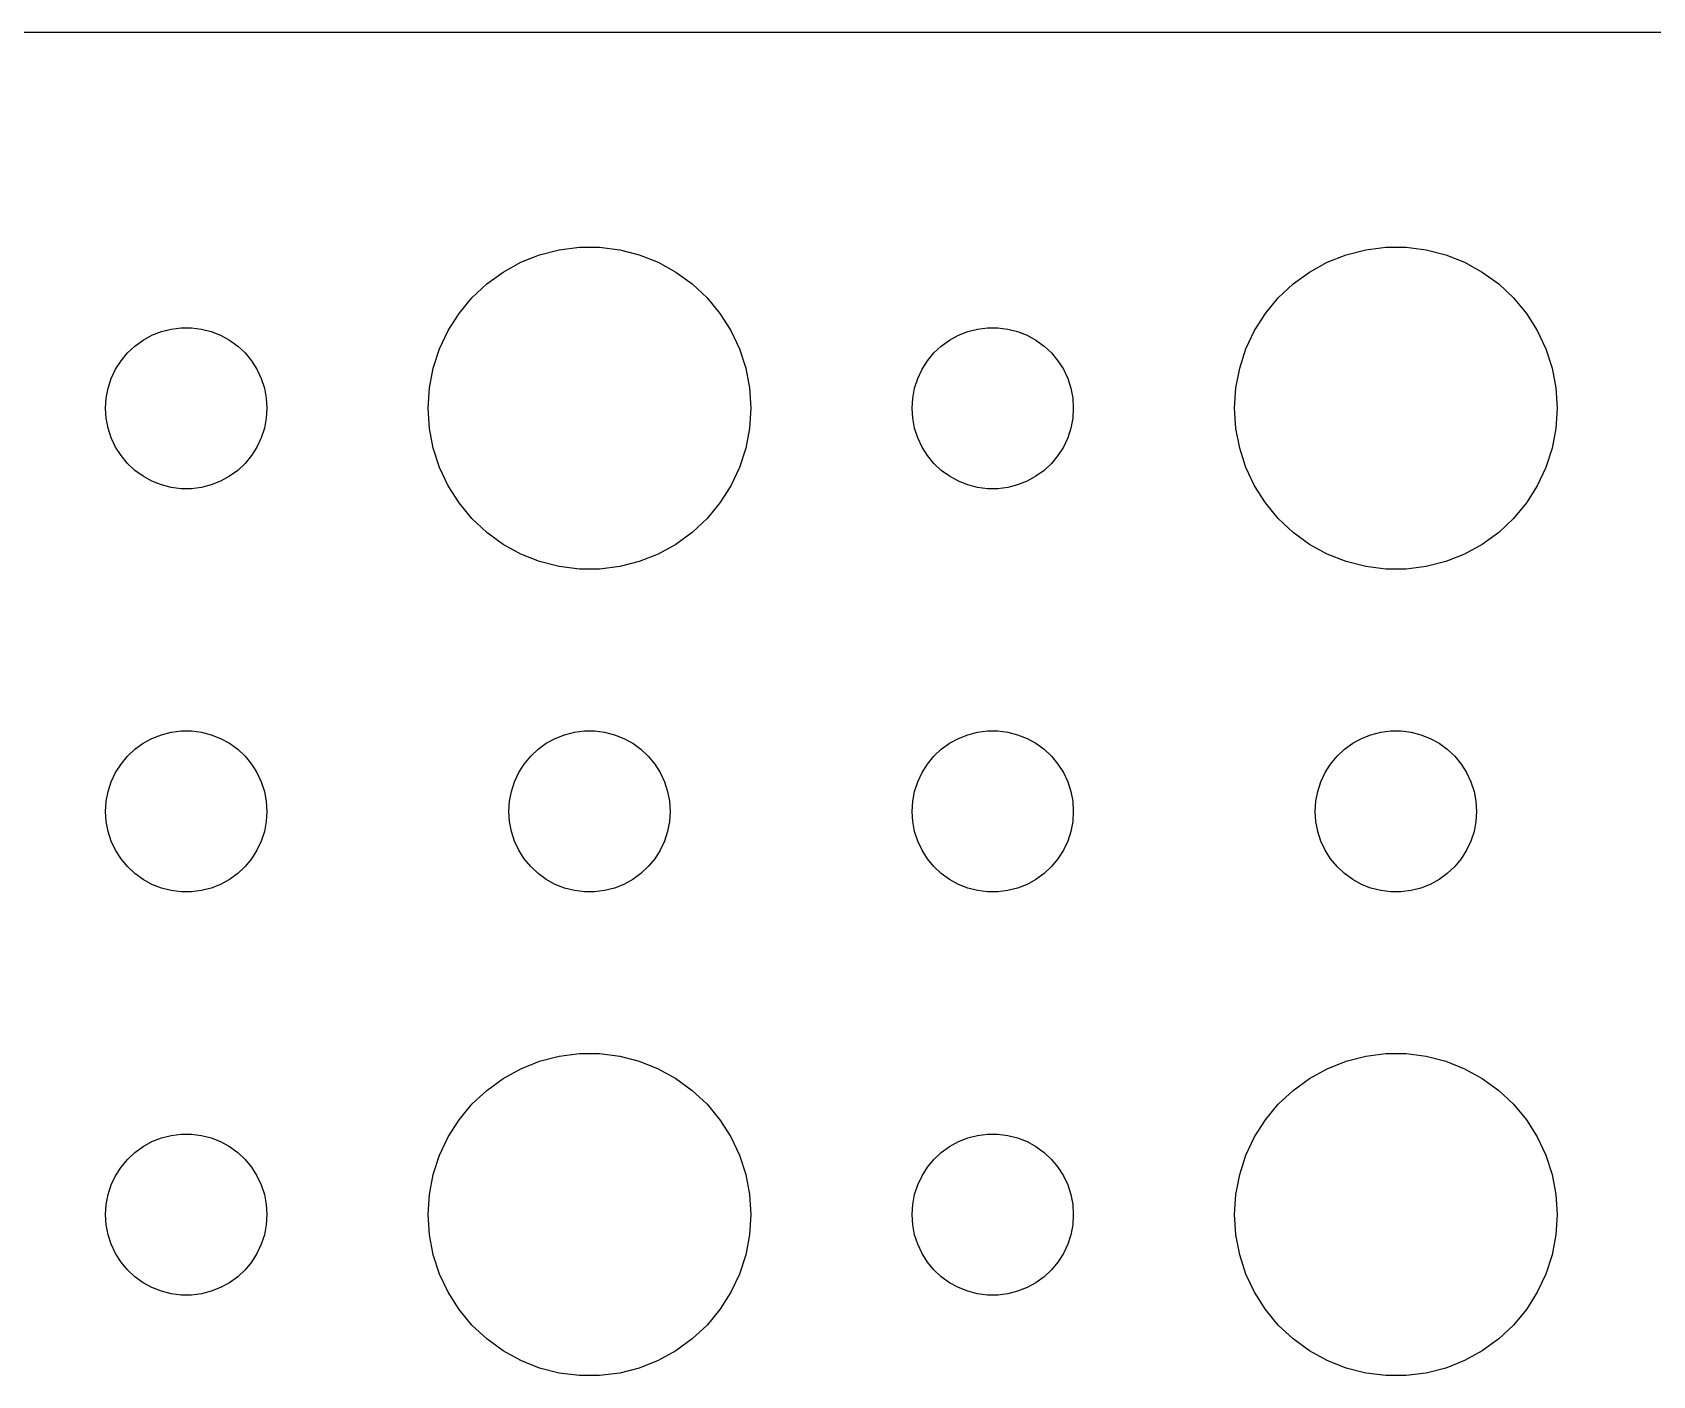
# Model space of a CAD drawing. Header units: metres. Extents: x -120 to 120, y -112 to 112.
# Drawn here: x 27.14 to 57.27, y 87.01 to 111.99 of the extents above; entities that cross this region are included whole.
import ezdxf

# ---------------------------------------------------------------- set-up
doc = ezdxf.new("R2010")
doc.units = ezdxf.units.M

msp = doc.modelspace()

# ---------------------------------------------------------------- linework, layer by layer
for p, q in [((114.814, 111.99), (-114.814, 111.99)), ((36.5729, 107.853), (36.9379, 107.947)), ((36.9379, 107.947), (37.3116, 107.994)), ((37.3116, 107.994), (37.6884, 107.994)), ((37.6884, 107.994), (38.0621, 107.947)), ((38.0621, 107.947), (38.427, 107.853)), ((51.5729, 107.853), (51.9379, 107.947)), ((51.9379, 107.947), (52.3116, 107.994)), ((52.3116, 107.994), (52.6884, 107.994)), ((52.6884, 107.994), (53.0621, 107.947)), ((53.0621, 107.947), (53.427, 107.853)), ((35.8925, 107.533), (36.2227, 107.714)), ((36.2227, 107.714), (36.5729, 107.853)), ((38.427, 107.853), (38.7773, 107.714)), ((38.7773, 107.714), (39.1075, 107.533)), ((50.8925, 107.533), (51.2227, 107.714)), ((51.2227, 107.714), (51.5729, 107.853)), ((53.427, 107.853), (53.7773, 107.714)), ((53.7773, 107.714), (54.1075, 107.533)), ((35.3131, 107.054), (35.5877, 107.312)), ((35.5877, 107.312), (35.8925, 107.533)), ((39.1075, 107.533), (39.4123, 107.312)), ((39.4123, 107.312), (39.6869, 107.054)), ((50.3131, 107.054), (50.5877, 107.312)), ((50.5877, 107.312), (50.8925, 107.533)), ((54.1075, 107.533), (54.4123, 107.312)), ((54.4123, 107.312), (54.6869, 107.054)), ((35.0729, 106.763), (35.3131, 107.054)), ((39.6869, 107.054), (39.927, 106.763)), ((50.0729, 106.763), (50.3131, 107.054)), ((54.6869, 107.054), (54.927, 106.763)), ((34.8711, 106.445), (35.0729, 106.763)), ((39.927, 106.763), (40.1289, 106.445)), ((49.8711, 106.445), (50.0729, 106.763)), ((54.927, 106.763), (55.1289, 106.445)), ((29.3613, 106.357), (29.5365, 106.427)), ((29.5365, 106.427), (29.7189, 106.473)), ((29.7189, 106.473), (29.9058, 106.497)), ((29.9058, 106.497), (30.0942, 106.497)), ((30.0942, 106.497), (30.2811, 106.473)), ((30.2811, 106.473), (30.4635, 106.427)), ((30.4635, 106.427), (30.6387, 106.357)), ((34.7107, 106.104), (34.8711, 106.445)), ((40.1289, 106.445), (40.2893, 106.104)), ((44.3613, 106.357), (44.5365, 106.427)), ((44.5365, 106.427), (44.7189, 106.473)), ((44.7189, 106.473), (44.9058, 106.497)), ((44.9058, 106.497), (45.0942, 106.497)), ((45.0942, 106.497), (45.2811, 106.473)), ((45.2811, 106.473), (45.4635, 106.427)), ((45.4635, 106.427), (45.6387, 106.357)), ((49.7107, 106.104), (49.8711, 106.445)), ((55.1289, 106.445), (55.2893, 106.104)), ((28.9065, 106.027), (29.0439, 106.156)), ((29.0439, 106.156), (29.1963, 106.266)), ((29.1963, 106.266), (29.3613, 106.357)), ((30.6387, 106.357), (30.8037, 106.266)), ((30.8037, 106.266), (30.9561, 106.156)), ((30.9561, 106.156), (31.0934, 106.027)), ((34.5942, 105.746), (34.7107, 106.104)), ((40.2893, 106.104), (40.4057, 105.746)), ((43.9065, 106.027), (44.0439, 106.156)), ((44.0439, 106.156), (44.1963, 106.266)), ((44.1963, 106.266), (44.3613, 106.357)), ((45.6387, 106.357), (45.8037, 106.266)), ((45.8037, 106.266), (45.9561, 106.156)), ((45.9561, 106.156), (46.0934, 106.027)), ((49.5942, 105.746), (49.7107, 106.104)), ((55.2893, 106.104), (55.4057, 105.746)), ((28.6855, 105.723), (28.7865, 105.882)), ((28.7865, 105.882), (28.9065, 106.027)), ((31.0934, 106.027), (31.2135, 105.882)), ((31.2135, 105.882), (31.3145, 105.723)), ((43.6855, 105.723), (43.7865, 105.882)), ((43.7865, 105.882), (43.9065, 106.027)), ((46.0934, 106.027), (46.2135, 105.882)), ((46.2135, 105.882), (46.3145, 105.723)), ((28.5471, 105.373), (28.6053, 105.552)), ((28.6053, 105.552), (28.6855, 105.723)), ((31.3145, 105.723), (31.3947, 105.552)), ((31.3947, 105.552), (31.4529, 105.373)), ((34.5237, 105.376), (34.5942, 105.746)), ((40.4057, 105.746), (40.4763, 105.376)), ((43.5471, 105.373), (43.6053, 105.552)), ((43.6053, 105.552), (43.6855, 105.723)), ((46.3145, 105.723), (46.3947, 105.552)), ((46.3947, 105.552), (46.4529, 105.373)), ((49.5237, 105.376), (49.5942, 105.746)), ((55.4057, 105.746), (55.4763, 105.376)), ((28.5, 105), (28.5118, 105.188)), ((28.5118, 105.188), (28.5471, 105.373)), ((31.4529, 105.373), (31.4882, 105.188)), ((31.4882, 105.188), (31.5, 105)), ((34.5, 105), (34.5237, 105.376)), ((40.4763, 105.376), (40.5, 105)), ((43.5, 105), (43.5118, 105.188)), ((43.5118, 105.188), (43.5471, 105.373)), ((46.4529, 105.373), (46.4882, 105.188)), ((46.4882, 105.188), (46.5, 105)), ((49.5, 105), (49.5237, 105.376)), ((55.4763, 105.376), (55.5, 105)), ((28.5118, 104.812), (28.5, 105)), ((31.5, 105), (31.4882, 104.812)), ((34.5237, 104.624), (34.5, 105)), ((40.5, 105), (40.4763, 104.624)), ((43.5118, 104.812), (43.5, 105)), ((46.5, 105), (46.4882, 104.812)), ((49.5237, 104.624), (49.5, 105)), ((55.5, 105), (55.4763, 104.624)), ((28.5471, 104.627), (28.5118, 104.812)), ((28.6053, 104.448), (28.5471, 104.627)), ((31.4529, 104.627), (31.3947, 104.448)), ((31.4882, 104.812), (31.4529, 104.627)), ((34.5942, 104.254), (34.5237, 104.624)), ((40.4763, 104.624), (40.4057, 104.254)), ((43.5471, 104.627), (43.5118, 104.812)), ((43.6053, 104.448), (43.5471, 104.627)), ((46.4529, 104.627), (46.3947, 104.448)), ((46.4882, 104.812), (46.4529, 104.627)), ((49.5942, 104.254), (49.5237, 104.624)), ((55.4763, 104.624), (55.4057, 104.254)), ((28.6855, 104.277), (28.6053, 104.448)), ((28.7865, 104.118), (28.6855, 104.277)), ((31.3145, 104.277), (31.2135, 104.118)), ((31.3947, 104.448), (31.3145, 104.277)), ((43.6855, 104.277), (43.6053, 104.448)), ((43.7865, 104.118), (43.6855, 104.277)), ((46.3145, 104.277), (46.2135, 104.118)), ((46.3947, 104.448), (46.3145, 104.277)), ((28.9065, 103.973), (28.7865, 104.118)), ((31.2135, 104.118), (31.0934, 103.973)), ((34.7107, 103.896), (34.5942, 104.254)), ((40.4057, 104.254), (40.2893, 103.896)), ((43.9065, 103.973), (43.7865, 104.118)), ((46.2135, 104.118), (46.0934, 103.973)), ((49.7107, 103.896), (49.5942, 104.254)), ((55.4057, 104.254), (55.2893, 103.896)), ((29.0439, 103.844), (28.9065, 103.973)), ((29.1963, 103.734), (29.0439, 103.844)), ((29.3613, 103.643), (29.1963, 103.734)), ((30.8037, 103.734), (30.6387, 103.643)), ((30.9561, 103.844), (30.8037, 103.734)), ((31.0934, 103.973), (30.9561, 103.844)), ((34.8711, 103.555), (34.7107, 103.896)), ((40.2893, 103.896), (40.1289, 103.555)), ((44.0439, 103.844), (43.9065, 103.973)), ((44.1963, 103.734), (44.0439, 103.844)), ((44.3613, 103.643), (44.1963, 103.734)), ((45.8037, 103.734), (45.6387, 103.643)), ((45.9561, 103.844), (45.8037, 103.734)), ((46.0934, 103.973), (45.9561, 103.844)), ((49.8711, 103.555), (49.7107, 103.896)), ((55.2893, 103.896), (55.1289, 103.555)), ((29.5365, 103.573), (29.3613, 103.643)), ((29.7189, 103.527), (29.5365, 103.573)), ((29.9058, 103.503), (29.7189, 103.527)), ((30.0942, 103.503), (29.9058, 103.503)), ((30.2811, 103.527), (30.0942, 103.503)), ((30.4635, 103.573), (30.2811, 103.527)), ((30.6387, 103.643), (30.4635, 103.573)), ((35.0729, 103.237), (34.8711, 103.555)), ((40.1289, 103.555), (39.927, 103.237)), ((44.5365, 103.573), (44.3613, 103.643)), ((44.7189, 103.527), (44.5365, 103.573)), ((44.9058, 103.503), (44.7189, 103.527)), ((45.0942, 103.503), (44.9058, 103.503)), ((45.2811, 103.527), (45.0942, 103.503)), ((45.4635, 103.573), (45.2811, 103.527)), ((45.6387, 103.643), (45.4635, 103.573)), ((50.0729, 103.237), (49.8711, 103.555)), ((55.1289, 103.555), (54.927, 103.237)), ((35.3131, 102.946), (35.0729, 103.237)), ((39.927, 103.237), (39.6869, 102.946)), ((50.3131, 102.946), (50.0729, 103.237)), ((54.927, 103.237), (54.6869, 102.946)), ((35.5877, 102.688), (35.3131, 102.946)), ((39.6869, 102.946), (39.4123, 102.688)), ((50.5877, 102.688), (50.3131, 102.946)), ((54.6869, 102.946), (54.4123, 102.688)), ((35.8925, 102.467), (35.5877, 102.688)), ((39.4123, 102.688), (39.1075, 102.467)), ((50.8925, 102.467), (50.5877, 102.688)), ((54.4123, 102.688), (54.1075, 102.467)), ((36.2227, 102.286), (35.8925, 102.467)), ((36.5729, 102.147), (36.2227, 102.286)), ((38.7773, 102.286), (38.427, 102.147)), ((39.1075, 102.467), (38.7773, 102.286)), ((51.2227, 102.286), (50.8925, 102.467)), ((51.5729, 102.147), (51.2227, 102.286)), ((53.7773, 102.286), (53.427, 102.147)), ((54.1075, 102.467), (53.7773, 102.286)), ((36.9379, 102.053), (36.5729, 102.147)), ((37.3116, 102.006), (36.9379, 102.053)), ((37.6884, 102.006), (37.3116, 102.006)), ((38.0621, 102.053), (37.6884, 102.006)), ((38.427, 102.147), (38.0621, 102.053)), ((51.9379, 102.053), (51.5729, 102.147)), ((52.3116, 102.006), (51.9379, 102.053)), ((52.6884, 102.006), (52.3116, 102.006)), ((53.0621, 102.053), (52.6884, 102.006)), ((53.427, 102.147), (53.0621, 102.053)), ((29.1963, 98.7665), (29.3613, 98.8572)), ((29.3613, 98.8572), (29.5365, 98.9266)), ((29.5365, 98.9266), (29.7189, 98.9734)), ((29.7189, 98.9734), (29.9058, 98.997)), ((29.9058, 98.997), (30.0942, 98.997)), ((30.0942, 98.997), (30.2811, 98.9734)), ((30.2811, 98.9734), (30.4635, 98.9266)), ((30.4635, 98.9266), (30.6387, 98.8572)), ((30.6387, 98.8572), (30.8037, 98.7665)), ((36.6963, 98.7665), (36.8613, 98.8572)), ((36.8613, 98.8572), (37.0365, 98.9266)), ((37.0365, 98.9266), (37.2189, 98.9734)), ((37.2189, 98.9734), (37.4058, 98.997)), ((37.4058, 98.997), (37.5942, 98.997)), ((37.5942, 98.997), (37.7811, 98.9734)), ((37.7811, 98.9734), (37.9635, 98.9266)), ((37.9635, 98.9266), (38.1387, 98.8572)), ((38.1387, 98.8572), (38.3037, 98.7665)), ((44.1963, 98.7665), (44.3613, 98.8572)), ((44.3613, 98.8572), (44.5365, 98.9266)), ((44.5365, 98.9266), (44.7189, 98.9734)), ((44.7189, 98.9734), (44.9058, 98.997)), ((44.9058, 98.997), (45.0942, 98.997)), ((45.0942, 98.997), (45.2811, 98.9734)), ((45.2811, 98.9734), (45.4635, 98.9266)), ((45.4635, 98.9266), (45.6387, 98.8572)), ((45.6387, 98.8572), (45.8037, 98.7665)), ((51.6963, 98.7665), (51.8613, 98.8572)), ((51.8613, 98.8572), (52.0365, 98.9266)), ((52.0365, 98.9266), (52.2189, 98.9734)), ((52.2189, 98.9734), (52.4058, 98.997)), ((52.4058, 98.997), (52.5942, 98.997)), ((52.5942, 98.997), (52.7811, 98.9734)), ((52.7811, 98.9734), (52.9635, 98.9266)), ((52.9635, 98.9266), (53.1387, 98.8572)), ((53.1387, 98.8572), (53.3037, 98.7665)), ((28.9065, 98.5268), (29.0439, 98.6558)), ((29.0439, 98.6558), (29.1963, 98.7665)), ((30.8037, 98.7665), (30.9561, 98.6558)), ((30.9561, 98.6558), (31.0934, 98.5268)), ((36.4065, 98.5268), (36.5439, 98.6558)), ((36.5439, 98.6558), (36.6963, 98.7665)), ((38.3037, 98.7665), (38.4561, 98.6558)), ((38.4561, 98.6558), (38.5934, 98.5268)), ((43.9065, 98.5268), (44.0439, 98.6558)), ((44.0439, 98.6558), (44.1963, 98.7665)), ((45.8037, 98.7665), (45.9561, 98.6558)), ((45.9561, 98.6558), (46.0934, 98.5268)), ((51.4065, 98.5268), (51.5439, 98.6558)), ((51.5439, 98.6558), (51.6963, 98.7665)), ((53.3037, 98.7665), (53.4561, 98.6558)), ((53.4561, 98.6558), (53.5934, 98.5268)), ((28.6855, 98.2226), (28.7865, 98.3817)), ((28.7865, 98.3817), (28.9065, 98.5268)), ((31.0934, 98.5268), (31.2135, 98.3817)), ((31.2135, 98.3817), (31.3145, 98.2226)), ((36.1855, 98.2226), (36.2865, 98.3817)), ((36.2865, 98.3817), (36.4065, 98.5268)), ((38.5934, 98.5268), (38.7135, 98.3817)), ((38.7135, 98.3817), (38.8145, 98.2226)), ((43.6855, 98.2226), (43.7865, 98.3817)), ((43.7865, 98.3817), (43.9065, 98.5268)), ((46.0934, 98.5268), (46.2135, 98.3817)), ((46.2135, 98.3817), (46.3145, 98.2226)), ((51.1855, 98.2226), (51.2865, 98.3817)), ((51.2865, 98.3817), (51.4065, 98.5268)), ((53.5934, 98.5268), (53.7135, 98.3817)), ((53.7135, 98.3817), (53.8145, 98.2226)), ((28.5471, 97.873), (28.6053, 98.0522)), ((28.6053, 98.0522), (28.6855, 98.2226)), ((31.3145, 98.2226), (31.3947, 98.0522)), ((31.3947, 98.0522), (31.4529, 97.873)), ((36.0471, 97.873), (36.1053, 98.0522)), ((36.1053, 98.0522), (36.1855, 98.2226)), ((38.8145, 98.2226), (38.8947, 98.0522)), ((38.8947, 98.0522), (38.9529, 97.873)), ((43.5471, 97.873), (43.6053, 98.0522)), ((43.6053, 98.0522), (43.6855, 98.2226)), ((46.3145, 98.2226), (46.3947, 98.0522)), ((46.3947, 98.0522), (46.4529, 97.873)), ((51.0471, 97.873), (51.1053, 98.0522)), ((51.1053, 98.0522), (51.1855, 98.2226)), ((53.8145, 98.2226), (53.8947, 98.0522)), ((53.8947, 98.0522), (53.9529, 97.873)), ((28.5, 97.5), (28.5118, 97.688)), ((28.5118, 97.688), (28.5471, 97.873)), ((31.4529, 97.873), (31.4882, 97.688)), ((31.4882, 97.688), (31.5, 97.5)), ((36, 97.5), (36.0118, 97.688)), ((36.0118, 97.688), (36.0471, 97.873)), ((38.9529, 97.873), (38.9882, 97.688)), ((38.9882, 97.688), (39, 97.5)), ((43.5, 97.5), (43.5118, 97.688)), ((43.5118, 97.688), (43.5471, 97.873)), ((46.4529, 97.873), (46.4882, 97.688)), ((46.4882, 97.688), (46.5, 97.5)), ((51, 97.5), (51.0118, 97.688)), ((51.0118, 97.688), (51.0471, 97.873)), ((53.9529, 97.873), (53.9882, 97.688)), ((53.9882, 97.688), (54, 97.5)), ((28.5118, 97.312), (28.5, 97.5)), ((31.5, 97.5), (31.4882, 97.312)), ((36.0118, 97.312), (36, 97.5)), ((39, 97.5), (38.9882, 97.312)), ((43.5118, 97.312), (43.5, 97.5)), ((46.5, 97.5), (46.4882, 97.312)), ((51.0118, 97.312), (51, 97.5)), ((54, 97.5), (53.9882, 97.312)), ((28.5471, 97.127), (28.5118, 97.312)), ((28.6053, 96.9478), (28.5471, 97.127)), ((31.4529, 97.127), (31.3947, 96.9478)), ((31.4882, 97.312), (31.4529, 97.127)), ((36.0471, 97.127), (36.0118, 97.312)), ((36.1053, 96.9478), (36.0471, 97.127)), ((38.9529, 97.127), (38.8947, 96.9478)), ((38.9882, 97.312), (38.9529, 97.127)), ((43.5471, 97.127), (43.5118, 97.312)), ((43.6053, 96.9478), (43.5471, 97.127)), ((46.4529, 97.127), (46.3947, 96.9478)), ((46.4882, 97.312), (46.4529, 97.127)), ((51.0471, 97.127), (51.0118, 97.312)), ((51.1053, 96.9478), (51.0471, 97.127)), ((53.9529, 97.127), (53.8947, 96.9478)), ((53.9882, 97.312), (53.9529, 97.127)), ((28.6855, 96.7774), (28.6053, 96.9478)), ((28.7865, 96.6183), (28.6855, 96.7774)), ((31.3145, 96.7774), (31.2135, 96.6183)), ((31.3947, 96.9478), (31.3145, 96.7774)), ((36.1855, 96.7774), (36.1053, 96.9478)), ((36.2865, 96.6183), (36.1855, 96.7774)), ((38.8145, 96.7774), (38.7135, 96.6183)), ((38.8947, 96.9478), (38.8145, 96.7774)), ((43.6855, 96.7774), (43.6053, 96.9478)), ((43.7865, 96.6183), (43.6855, 96.7774)), ((46.3145, 96.7774), (46.2135, 96.6183)), ((46.3947, 96.9478), (46.3145, 96.7774)), ((51.1855, 96.7774), (51.1053, 96.9478)), ((51.2865, 96.6183), (51.1855, 96.7774)), ((53.8145, 96.7774), (53.7135, 96.6183)), ((53.8947, 96.9478), (53.8145, 96.7774)), ((28.9065, 96.4732), (28.7865, 96.6183)), ((29.0439, 96.3442), (28.9065, 96.4732)), ((31.0934, 96.4732), (30.9561, 96.3442)), ((31.2135, 96.6183), (31.0934, 96.4732)), ((36.4065, 96.4732), (36.2865, 96.6183)), ((36.5439, 96.3442), (36.4065, 96.4732)), ((38.5934, 96.4732), (38.4561, 96.3442)), ((38.7135, 96.6183), (38.5934, 96.4732)), ((43.9065, 96.4732), (43.7865, 96.6183)), ((44.0439, 96.3442), (43.9065, 96.4732)), ((46.0934, 96.4732), (45.9561, 96.3442)), ((46.2135, 96.6183), (46.0934, 96.4732)), ((51.4065, 96.4732), (51.2865, 96.6183)), ((51.5439, 96.3442), (51.4065, 96.4732)), ((53.5934, 96.4732), (53.4561, 96.3442)), ((53.7135, 96.6183), (53.5934, 96.4732)), ((29.1963, 96.2335), (29.0439, 96.3442)), ((29.3613, 96.1428), (29.1963, 96.2335)), ((29.5365, 96.0734), (29.3613, 96.1428)), ((30.6387, 96.1428), (30.4635, 96.0734)), ((30.8037, 96.2335), (30.6387, 96.1428)), ((30.9561, 96.3442), (30.8037, 96.2335)), ((36.6963, 96.2335), (36.5439, 96.3442)), ((36.8613, 96.1428), (36.6963, 96.2335)), ((37.0365, 96.0734), (36.8613, 96.1428)), ((38.1387, 96.1428), (37.9635, 96.0734)), ((38.3037, 96.2335), (38.1387, 96.1428)), ((38.4561, 96.3442), (38.3037, 96.2335)), ((44.1963, 96.2335), (44.0439, 96.3442)), ((44.3613, 96.1428), (44.1963, 96.2335)), ((44.5365, 96.0734), (44.3613, 96.1428)), ((45.6387, 96.1428), (45.4635, 96.0734)), ((45.8037, 96.2335), (45.6387, 96.1428)), ((45.9561, 96.3442), (45.8037, 96.2335)), ((51.6963, 96.2335), (51.5439, 96.3442)), ((51.8613, 96.1428), (51.6963, 96.2335)), ((52.0365, 96.0734), (51.8613, 96.1428)), ((53.1387, 96.1428), (52.9635, 96.0734)), ((53.3037, 96.2335), (53.1387, 96.1428)), ((53.4561, 96.3442), (53.3037, 96.2335)), ((29.7189, 96.0266), (29.5365, 96.0734)), ((29.9058, 96.003), (29.7189, 96.0266)), ((30.0942, 96.003), (29.9058, 96.003)), ((30.2811, 96.0266), (30.0942, 96.003)), ((30.4635, 96.0734), (30.2811, 96.0266)), ((37.2189, 96.0266), (37.0365, 96.0734)), ((37.4058, 96.003), (37.2189, 96.0266)), ((37.5942, 96.003), (37.4058, 96.003)), ((37.7811, 96.0266), (37.5942, 96.003)), ((37.9635, 96.0734), (37.7811, 96.0266)), ((44.7189, 96.0266), (44.5365, 96.0734)), ((44.9058, 96.003), (44.7189, 96.0266)), ((45.0942, 96.003), (44.9058, 96.003)), ((45.2811, 96.0266), (45.0942, 96.003)), ((45.4635, 96.0734), (45.2811, 96.0266)), ((52.2189, 96.0266), (52.0365, 96.0734)), ((52.4058, 96.003), (52.2189, 96.0266)), ((52.5942, 96.003), (52.4058, 96.003)), ((52.7811, 96.0266), (52.5942, 96.003)), ((52.9635, 96.0734), (52.7811, 96.0266)), ((36.2227, 92.7145), (36.5729, 92.8532)), ((36.5729, 92.8532), (36.9379, 92.9469)), ((36.9379, 92.9469), (37.3116, 92.9941)), ((37.3116, 92.9941), (37.6884, 92.9941)), ((37.6884, 92.9941), (38.0621, 92.9469)), ((38.0621, 92.9469), (38.427, 92.8532)), ((38.427, 92.8532), (38.7773, 92.7145)), ((51.2227, 92.7145), (51.5729, 92.8532)), ((51.5729, 92.8532), (51.9379, 92.9469)), ((51.9379, 92.9469), (52.3116, 92.9941)), ((52.3116, 92.9941), (52.6884, 92.9941)), ((52.6884, 92.9941), (53.0621, 92.9469)), ((53.0621, 92.9469), (53.427, 92.8532)), ((53.427, 92.8532), (53.7773, 92.7145)), ((35.5877, 92.3115), (35.8925, 92.533)), ((35.8925, 92.533), (36.2227, 92.7145)), ((38.7773, 92.7145), (39.1075, 92.533)), ((39.1075, 92.533), (39.4123, 92.3115)), ((50.5877, 92.3115), (50.8925, 92.533)), ((50.8925, 92.533), (51.2227, 92.7145)), ((53.7773, 92.7145), (54.1075, 92.533)), ((54.1075, 92.533), (54.4123, 92.3115)), ((35.3131, 92.0536), (35.5877, 92.3115)), ((39.4123, 92.3115), (39.6869, 92.0536)), ((50.3131, 92.0536), (50.5877, 92.3115)), ((54.4123, 92.3115), (54.6869, 92.0536)), ((35.0729, 91.7634), (35.3131, 92.0536)), ((39.6869, 92.0536), (39.927, 91.7634)), ((50.0729, 91.7634), (50.3131, 92.0536)), ((54.6869, 92.0536), (54.927, 91.7634)), ((34.8711, 91.4453), (35.0729, 91.7634)), ((39.927, 91.7634), (40.1289, 91.4453)), ((49.8711, 91.4453), (50.0729, 91.7634)), ((54.927, 91.7634), (55.1289, 91.4453)), ((29.1963, 91.2665), (29.3613, 91.3572)), ((29.3613, 91.3572), (29.5365, 91.4266)), ((29.5365, 91.4266), (29.7189, 91.4734)), ((29.7189, 91.4734), (29.9058, 91.497)), ((29.9058, 91.497), (30.0942, 91.497)), ((30.0942, 91.497), (30.2811, 91.4734)), ((30.2811, 91.4734), (30.4635, 91.4266)), ((30.4635, 91.4266), (30.6387, 91.3572)), ((30.6387, 91.3572), (30.8037, 91.2665)), ((34.7107, 91.1044), (34.8711, 91.4453)), ((40.1289, 91.4453), (40.2893, 91.1044)), ((44.1963, 91.2665), (44.3613, 91.3572)), ((44.3613, 91.3572), (44.5365, 91.4266)), ((44.5365, 91.4266), (44.7189, 91.4734)), ((44.7189, 91.4734), (44.9058, 91.497)), ((44.9058, 91.497), (45.0942, 91.497)), ((45.0942, 91.497), (45.2811, 91.4734)), ((45.2811, 91.4734), (45.4635, 91.4266)), ((45.4635, 91.4266), (45.6387, 91.3572)), ((45.6387, 91.3572), (45.8037, 91.2665)), ((49.7107, 91.1044), (49.8711, 91.4453)), ((55.1289, 91.4453), (55.2893, 91.1044)), ((28.7865, 90.8817), (28.9065, 91.0268)), ((28.9065, 91.0268), (29.0439, 91.1558)), ((29.0439, 91.1558), (29.1963, 91.2665)), ((30.8037, 91.2665), (30.9561, 91.1558)), ((30.9561, 91.1558), (31.0934, 91.0268)), ((31.0934, 91.0268), (31.2135, 90.8817)), ((34.5942, 90.7461), (34.7107, 91.1044)), ((40.2893, 91.1044), (40.4057, 90.7461)), ((43.7865, 90.8817), (43.9065, 91.0268)), ((43.9065, 91.0268), (44.0439, 91.1558)), ((44.0439, 91.1558), (44.1963, 91.2665)), ((45.8037, 91.2665), (45.9561, 91.1558)), ((45.9561, 91.1558), (46.0934, 91.0268)), ((46.0934, 91.0268), (46.2135, 90.8817)), ((49.5942, 90.7461), (49.7107, 91.1044)), ((55.2893, 91.1044), (55.4057, 90.7461)), ((28.6053, 90.5522), (28.6855, 90.7226)), ((28.6855, 90.7226), (28.7865, 90.8817)), ((31.2135, 90.8817), (31.3145, 90.7226)), ((31.3145, 90.7226), (31.3947, 90.5522)), ((34.5237, 90.376), (34.5942, 90.7461)), ((40.4057, 90.7461), (40.4763, 90.376)), ((43.6053, 90.5522), (43.6855, 90.7226)), ((43.6855, 90.7226), (43.7865, 90.8817)), ((46.2135, 90.8817), (46.3145, 90.7226)), ((46.3145, 90.7226), (46.3947, 90.5522)), ((49.5237, 90.376), (49.5942, 90.7461)), ((55.4057, 90.7461), (55.4763, 90.376)), ((28.5471, 90.373), (28.6053, 90.5522)), ((31.3947, 90.5522), (31.4529, 90.373)), ((43.5471, 90.373), (43.6053, 90.5522)), ((46.3947, 90.5522), (46.4529, 90.373)), ((28.5, 90), (28.5118, 90.188)), ((28.5118, 90.188), (28.5471, 90.373)), ((31.4529, 90.373), (31.4882, 90.188)), ((31.4882, 90.188), (31.5, 90)), ((34.5, 90), (34.5237, 90.376)), ((40.4763, 90.376), (40.5, 90)), ((43.5, 90), (43.5118, 90.188)), ((43.5118, 90.188), (43.5471, 90.373)), ((46.4529, 90.373), (46.4882, 90.188)), ((46.4882, 90.188), (46.5, 90)), ((49.5, 90), (49.5237, 90.376)), ((55.4763, 90.376), (55.5, 90)), ((28.5118, 89.812), (28.5, 90)), ((28.5471, 89.627), (28.5118, 89.812)), ((31.4882, 89.812), (31.4529, 89.627)), ((31.5, 90), (31.4882, 89.812)), ((34.5237, 89.624), (34.5, 90)), ((40.5, 90), (40.4763, 89.624)), ((43.5118, 89.812), (43.5, 90)), ((43.5471, 89.627), (43.5118, 89.812)), ((46.4882, 89.812), (46.4529, 89.627)), ((46.5, 90), (46.4882, 89.812)), ((49.5237, 89.624), (49.5, 90)), ((55.5, 90), (55.4763, 89.624)), ((28.6053, 89.4478), (28.5471, 89.627)), ((31.4529, 89.627), (31.3947, 89.4478)), ((34.5942, 89.2539), (34.5237, 89.624)), ((40.4763, 89.624), (40.4057, 89.2539)), ((43.6053, 89.4478), (43.5471, 89.627)), ((46.4529, 89.627), (46.3947, 89.4478)), ((49.5942, 89.2539), (49.5237, 89.624)), ((55.4763, 89.624), (55.4057, 89.2539)), ((28.6855, 89.2774), (28.6053, 89.4478)), ((28.7865, 89.1183), (28.6855, 89.2774)), ((31.3145, 89.2774), (31.2135, 89.1183)), ((31.3947, 89.4478), (31.3145, 89.2774)), ((34.7107, 88.8956), (34.5942, 89.2539)), ((40.4057, 89.2539), (40.2893, 88.8956)), ((43.6855, 89.2774), (43.6053, 89.4478)), ((43.7865, 89.1183), (43.6855, 89.2774)), ((46.3145, 89.2774), (46.2135, 89.1183)), ((46.3947, 89.4478), (46.3145, 89.2774)), ((49.7107, 88.8956), (49.5942, 89.2539)), ((55.4057, 89.2539), (55.2893, 88.8956)), ((28.9065, 88.9732), (28.7865, 89.1183)), ((29.0439, 88.8442), (28.9065, 88.9732)), ((31.0934, 88.9732), (30.9561, 88.8442)), ((31.2135, 89.1183), (31.0934, 88.9732)), ((43.9065, 88.9732), (43.7865, 89.1183)), ((44.0439, 88.8442), (43.9065, 88.9732)), ((46.0934, 88.9732), (45.9561, 88.8442)), ((46.2135, 89.1183), (46.0934, 88.9732)), ((29.1963, 88.7335), (29.0439, 88.8442)), ((29.3613, 88.6428), (29.1963, 88.7335)), ((29.5365, 88.5734), (29.3613, 88.6428)), ((30.6387, 88.6428), (30.4635, 88.5734)), ((30.8037, 88.7335), (30.6387, 88.6428)), ((30.9561, 88.8442), (30.8037, 88.7335)), ((34.8711, 88.5547), (34.7107, 88.8956)), ((40.2893, 88.8956), (40.1289, 88.5547)), ((44.1963, 88.7335), (44.0439, 88.8442)), ((44.3613, 88.6428), (44.1963, 88.7335)), ((44.5365, 88.5734), (44.3613, 88.6428)), ((45.6387, 88.6428), (45.4635, 88.5734)), ((45.8037, 88.7335), (45.6387, 88.6428)), ((45.9561, 88.8442), (45.8037, 88.7335)), ((49.8711, 88.5547), (49.7107, 88.8956)), ((55.2893, 88.8956), (55.1289, 88.5547)), ((29.7189, 88.5266), (29.5365, 88.5734)), ((29.9058, 88.503), (29.7189, 88.5266)), ((30.0942, 88.503), (29.9058, 88.503)), ((30.2811, 88.5266), (30.0942, 88.503)), ((30.4635, 88.5734), (30.2811, 88.5266)), ((35.0729, 88.2366), (34.8711, 88.5547)), ((40.1289, 88.5547), (39.927, 88.2366)), ((44.7189, 88.5266), (44.5365, 88.5734)), ((44.9058, 88.503), (44.7189, 88.5266)), ((45.0942, 88.503), (44.9058, 88.503)), ((45.2811, 88.5266), (45.0942, 88.503)), ((45.4635, 88.5734), (45.2811, 88.5266)), ((50.0729, 88.2366), (49.8711, 88.5547)), ((55.1289, 88.5547), (54.927, 88.2366)), ((35.3131, 87.9464), (35.0729, 88.2366)), ((39.927, 88.2366), (39.6869, 87.9464)), ((50.3131, 87.9464), (50.0729, 88.2366)), ((54.927, 88.2366), (54.6869, 87.9464)), ((35.5877, 87.6885), (35.3131, 87.9464)), ((39.6869, 87.9464), (39.4123, 87.6885)), ((50.5877, 87.6885), (50.3131, 87.9464)), ((54.6869, 87.9464), (54.4123, 87.6885)), ((35.8925, 87.467), (35.5877, 87.6885)), ((36.2227, 87.2855), (35.8925, 87.467)), ((39.1075, 87.467), (38.7773, 87.2855)), ((39.4123, 87.6885), (39.1075, 87.467)), ((50.8925, 87.467), (50.5877, 87.6885)), ((51.2227, 87.2855), (50.8925, 87.467)), ((54.1075, 87.467), (53.7773, 87.2855)), ((54.4123, 87.6885), (54.1075, 87.467)), ((36.5729, 87.1468), (36.2227, 87.2855)), ((36.9379, 87.0531), (36.5729, 87.1468)), ((38.427, 87.1468), (38.0621, 87.0531)), ((38.7773, 87.2855), (38.427, 87.1468)), ((51.5729, 87.1468), (51.2227, 87.2855)), ((51.9379, 87.0531), (51.5729, 87.1468)), ((53.427, 87.1468), (53.0621, 87.0531)), ((53.7773, 87.2855), (53.427, 87.1468)), ((37.3116, 87.0059), (36.9379, 87.0531)), ((37.6884, 87.0059), (37.3116, 87.0059)), ((38.0621, 87.0531), (37.6884, 87.0059)), ((52.3116, 87.0059), (51.9379, 87.0531)), ((52.6884, 87.0059), (52.3116, 87.0059)), ((53.0621, 87.0531), (52.6884, 87.0059))]:
    msp.add_line(p, q)

doc.saveas('drawing.dxf')
